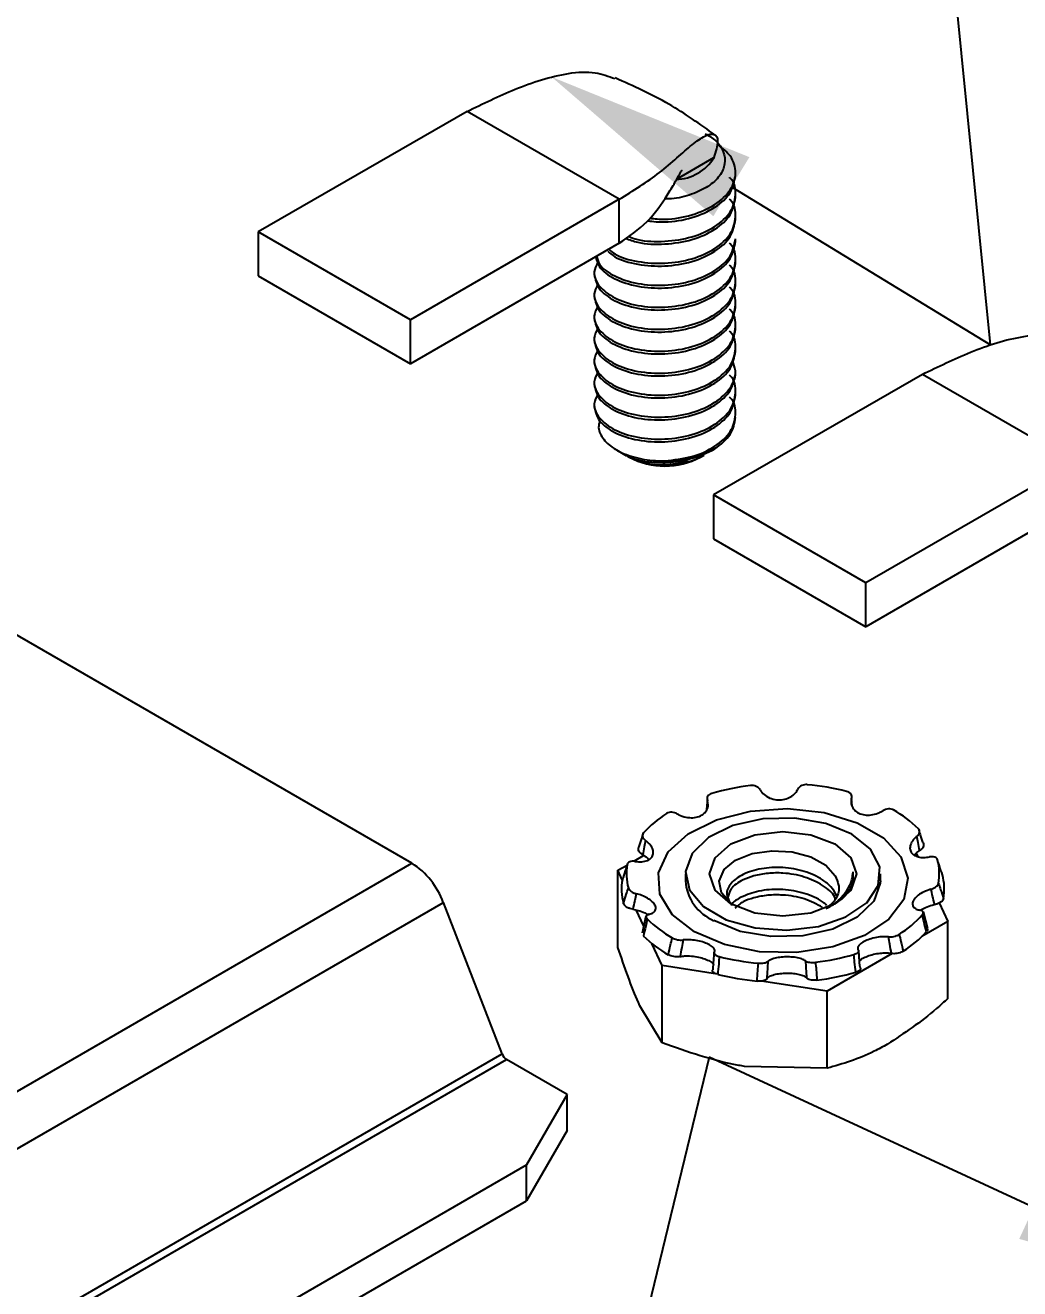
# Model space of a CAD drawing. Extents: x -3.3 to 8.6, y -6.9 to 0.
# Drawn here: x 3.313 to 4.392, y -2.993 to -1.623 of the extents above; entities that cross this region are included whole.
import ezdxf
from ezdxf import colors
from ezdxf.entities.mleader import LeaderData, LeaderLine
from ezdxf.math import Vec2, Vec3

# ---------------------------------------------------------------- set-up
doc = ezdxf.new("R2010")
doc.units = 0
doc.header["$LTSCALE"] = 0.5
doc.header["$MEASUREMENT"] = 0
for name, color, linetype in [('FAB DWG', 221, 'CONTINUOUS'), ('Hardware', 242, 'CONTINUOUS'), ('Mounting', 4, 'CONTINUOUS')]:
    doc.layers.add(name, color=color, linetype=linetype)
doc.styles.add('LSAD_Standard', font='arial.ttf')

msp = doc.modelspace()

# ---------------------------------------------------------------- linework, layer by layer
at = {"layer": 'Hardware', "linetype": 'Continuous', "lineweight": 25, "transparency": 16777216}
for p, q in [((3.792, -1.7168), (3.5655, -1.8475)), ((3.9571, -1.8121), (3.792, -1.7168)), ((4.0198, -1.7898), (4.0599, -1.7667)), ((4.0832, -1.7865), (4.0832, -1.7835)), ((4.0832, -1.8103), (4.0832, -1.8073)), ((3.9571, -1.8121), (3.7306, -1.9428)), ((3.9571, -1.8597), (3.9571, -1.8121)), ((4.0832, -1.8342), (4.0832, -1.8312)), ((3.7306, -1.9428), (3.5655, -1.8475)), ((3.5655, -1.8475), (3.5655, -1.8952)), ((3.9571, -1.8597), (3.7306, -1.9905)), ((4.0832, -1.858), (4.0832, -1.855)), ((4.0832, -1.8818), (4.0832, -1.8788)), ((3.5655, -1.8952), (3.7306, -1.9905)), ((3.93, -1.8907), (3.93, -1.8937)), ((4.0832, -1.9056), (4.0832, -1.9027)), ((3.93, -1.9146), (3.93, -1.9176)), ((4.0832, -1.9295), (4.0832, -1.9265)), ((3.7306, -1.9905), (3.7306, -1.9428)), ((3.93, -1.9384), (3.93, -1.9414)), ((4.0832, -1.9533), (4.0832, -1.9503)), ((3.93, -1.9622), (3.93, -1.9652)), ((3.93, -1.9861), (3.93, -1.989)), ((4.0832, -1.9771), (4.0832, -1.9741)), ((4.0832, -2.001), (4.0832, -1.998)), ((3.93, -2.0099), (3.93, -2.0129)), ((4.2859, -2.0019), (4.0594, -2.1327)), ((4.451, -2.0972), (4.2859, -2.0019)), ((4.0832, -2.0248), (4.0832, -2.0218)), ((3.93, -2.0337), (3.93, -2.0367)), ((3.9541, -2.0838), (3.9651, -2.0901)), ((3.966, -2.0906), (3.9679, -2.0918)), ((4.0453, -2.0918), (4.0492, -2.0895)), ((4.451, -2.0972), (4.2245, -2.228)), ((4.2245, -2.228), (4.0594, -2.1327)), ((4.0594, -2.1327), (4.0594, -2.1803)), ((4.451, -2.1449), (4.2245, -2.2756)), ((4.0594, -2.1803), (4.2245, -2.2756)), ((4.2245, -2.2756), (4.2245, -2.228)), ((3.9556, -2.5397), (3.9656, -2.534)), ((3.9737, -2.5293), (3.9836, -2.5236)), ((4.2793, -2.5212), (4.2811, -2.525)), ((3.9604, -2.55), (3.9556, -2.5397)), ((3.9556, -2.6234), (3.9556, -2.5397)), ((4.0289, -2.5436), (4.0289, -2.5511)), ((4.2404, -2.5511), (4.2404, -2.5436)), ((4.3043, -2.5751), (4.3136, -2.5951)), ((3.9837, -2.6002), (3.9755, -2.5827)), ((3.986, -2.5893), (3.982, -2.6078)), ((4.2918, -2.6029), (4.2873, -2.5848)), ((4.3136, -2.5951), (4.2853, -2.6115)), ((4.3136, -2.6787), (4.3136, -2.5951)), ((4.0036, -2.6431), (3.9923, -2.6189)), ((4.2533, -2.63), (4.1826, -2.6708)), ((4.0638, -2.6524), (4.0036, -2.6431)), ((4.0036, -2.7267), (4.0036, -2.6431)), ((4.1826, -2.6708), (4.1113, -2.6598)), ((4.1826, -2.7544), (4.1826, -2.6708)), ((4.0036, -2.7267), (3.9796, -2.6867)), ((4.1826, -2.7544), (4.0931, -2.7523))]:
    msp.add_line(p, q, dxfattribs=at)
at = {"layer": 'Hardware', "linetype": 'Continuous', "lineweight": 25, "transparency": 16777216, "flags": 128}
for points in [[(4.0387, -2.6064), (4.0147, -2.5877), (4.0013, -2.5656), (3.9998, -2.5423), (4.0103, -2.5197), (4.0318, -2.5), (4.0625, -2.4848), (4.0995, -2.4754), (4.1397, -2.4728), (4.1794, -2.4771), (4.2152, -2.4881), (4.2438, -2.5046), (4.2627, -2.5252), (4.2702, -2.5481), (4.2657, -2.5713), (4.2495, -2.5927), (4.2231, -2.6104), (4.1889, -2.6228), (4.1498, -2.6289), (4.1094, -2.628), (4.0712, -2.6203), (4.0387, -2.6064)], [(4.2094, -2.5004), (4.1811, -2.4888), (4.1477, -2.483), (4.1129, -2.4839), (4.0805, -2.4912), (4.0539, -2.5042), (4.0361, -2.5214), (4.029, -2.5411), (4.0333, -2.561), (4.0486, -2.5791), (4.0732, -2.5933), (4.1044, -2.6021), (4.139, -2.6046), (4.1731, -2.6005), (4.203, -2.5902), (4.2255, -2.5749), (4.2381, -2.5561), (4.2396, -2.5361), (4.2296, -2.5168), (4.2094, -2.5004)], [(4.0782, -2.5762), (4.061, -2.5612), (4.0549, -2.5436), (4.061, -2.526), (4.0782, -2.5111), (4.1041, -2.5011), (4.1346, -2.4976), (4.1651, -2.5011), (4.191, -2.5111), (4.2083, -2.526), (4.2144, -2.5436), (4.2083, -2.5612), (4.191, -2.5762), (4.1651, -2.5861), (4.1346, -2.5896), (4.1041, -2.5861), (4.0782, -2.5762)], [(4.0846, -2.5791), (4.0786, -2.576), (4.068, -2.5642), (4.0654, -2.5515), (4.0708, -2.539), (4.0832, -2.5288), (4.1014, -2.5215), (4.1227, -2.5184), (4.1448, -2.5196), (4.165, -2.5251), (4.1811, -2.534), (4.1914, -2.5456), (4.1936, -2.5507), (4.1936, -2.5507)], [(4.2404, -2.5511), (4.2403, -2.5536), (4.2331, -2.5733), (4.2153, -2.5905), (4.1888, -2.6035), (4.1563, -2.6108), (4.1215, -2.6116), (4.0882, -2.6059), (4.0598, -2.5942)]]:
    msp.add_lwpolyline(points, dxfattribs=at)
at = {"layer": 'Hardware', "linetype": 'Continuous', "lineweight": 25, "transparency": 16777216}
for centre, radius, start, end in [((4.0175, -1.7408), 0.0497, 271.345, 328.6496), ((4.0066, -2.0194), 0.082, 241.8772, 298.1281), ((4.0088, -1.9853), 0.1105, 268.8556, 298.0406), ((4.1306, -2.7069), 0.261, 96.8583, 106.2488), ((4.1371, -2.7155), 0.2697, 75.7028, 84.8897), ((4.0717, -2.5788), 0.1189, 122.09, 137.9683), ((4.1907, -2.5873), 0.1298, 45.5578, 60.5312), ((4.0221, -2.5436), 0.0572, 169.6477, 195.5467), ((4.2471, -2.5436), 0.0572, 349.6483, 15.5461), ((4.1777, -2.5451), 0.0333, 300.0489, 6.3165), ((4.2507, -2.56), 0.059, 350.0029, 15.1919), ((4.0186, -2.56), 0.059, 170.0029, 195.1919), ((4.0796, -2.5474), 0.0509, 184.1687, 247.1517), ((4.1975, -2.5084), 0.1189, 302.0901, 317.968), ((4.0785, -2.4999), 0.1298, 225.5586, 240.5311), ((4.0767, -2.5148), 0.134, 225.7661, 240.3227), ((4.1996, -2.5237), 0.1227, 302.3104, 317.7478), ((4.1321, -2.3718), 0.2697, 255.7025, 264.8901), ((4.1387, -2.3803), 0.261, 276.8584, 286.2489), ((4.1321, -2.3827), 0.2783, 255.8298, 264.7629), ((4.1388, -2.3915), 0.2693, 276.9889, 286.1188)]:
    msp.add_arc(centre, radius, start, end, dxfattribs=at)
for points, knots in [([(3.792, -1.7168), (3.809, -1.7085), (3.8429, -1.6919), (3.8919, -1.6755), (3.9296, -1.6729), (3.9455, -1.6786), (3.9524, -1.6812)], [0, 0, 0, 0, 0.348827, 0.695772, 0.866, 1, 1, 1, 1]), ([(4.0612, -1.7424), (4.0448, -1.7307), (4.0108, -1.7064), (3.9725, -1.6893), (3.9527, -1.6805)], [0, 0, 0, 0, 0.481953, 1, 1, 1, 1]), ([(3.9571, -1.8121), (3.9723, -1.8028), (4.0025, -1.7842), (4.0315, -1.7556), (4.0506, -1.7423), (4.0608, -1.7401), (4.0656, -1.7476), (4.0618, -1.7602), (4.0599, -1.7667)], [0, 0, 0, 0, 0.2519603, 0.5025616, 0.6255188, 0.7466546, 0.8704166, 1, 1, 1, 1]), ([(3.99, -1.8326), (3.9955, -1.8332), (4.0107, -1.8347), (4.0367, -1.8297), (4.0621, -1.8186), (4.0792, -1.8023), (4.085, -1.7836), (4.0803, -1.7658), (4.0694, -1.7569), (4.0646, -1.753)], [0, 0, 0, 0, 0.089508, 0.247362, 0.405217, 0.56307, 0.720926, 0.878779, 1, 1, 1, 1]), ([(4.0505, -1.7409), (4.0545, -1.7433), (4.0635, -1.7488), (4.071, -1.7605), (4.0726, -1.7738), (4.0669, -1.787), (4.0542, -1.7986), (4.0359, -1.8071), (4.0189, -1.8116), (4.0086, -1.8116), (4.0061, -1.8116)], [0, 0, 0, 0, 0.104851, 0.2413, 0.378828, 0.518338, 0.660863, 0.803521, 0.951017, 1, 1, 1, 1]), ([(3.9571, -1.8597), (3.9678, -1.8524), (3.9893, -1.8375), (4.0066, -1.8118), (4.0177, -1.794), (4.0228, -1.7841), (4.0251, -1.7805), (4.025, -1.7808), (4.025, -1.7809)], [0, 0, 0, 0, 0.304882, 0.614982, 0.768681, 0.916335, 0.987617, 1, 1, 1, 1]), ([(3.9668, -1.8522), (3.9702, -1.8535), (3.9816, -1.8577), (4.0068, -1.8584), (4.0366, -1.8538), (4.0621, -1.8424), (4.0794, -1.8261), (4.0845, -1.8076), (4.0827, -1.794), (4.0768, -1.7885), (4.0766, -1.7882)], [0, 0, 0, 0, 0.065593, 0.220144, 0.374695, 0.529247, 0.683797, 0.838349, 0.992899, 1, 1, 1, 1]), ([(3.9878, -1.8355), (3.994, -1.8361), (4.01, -1.8377), (4.0368, -1.8327), (4.062, -1.8216), (4.0797, -1.8053), (4.082, -1.7928), (4.0832, -1.7865)], [0, 0, 0, 0, 0.13817, 0.353628, 0.569085, 0.784541, 1, 1, 1, 1]), ([(3.9458, -1.8662), (3.9479, -1.868), (3.9551, -1.8743), (3.9769, -1.8804), (4.0065, -1.8825), (4.0367, -1.8775), (4.0621, -1.8662), (4.0794, -1.85), (4.0845, -1.8314), (4.0827, -1.8178), (4.0768, -1.8123), (4.0766, -1.812)], [0, 0, 0, 0, 0.053593, 0.187911, 0.322231, 0.456551, 0.590871, 0.725189, 0.85951, 0.993829, 1, 1, 1, 1]), ([(3.9641, -1.8543), (3.9683, -1.8559), (3.9806, -1.8605), (4.0068, -1.8615), (4.0367, -1.8567), (4.062, -1.8454), (4.0797, -1.8292), (4.082, -1.8166), (4.0832, -1.8103)], [0, 0, 0, 0, 0.0962993, 0.2770394, 0.4577795, 0.6385198, 0.8192585, 1, 1, 1, 1]), ([(3.9448, -1.8684), (3.9472, -1.8705), (3.9546, -1.877), (3.9769, -1.8834), (4.0065, -1.8855), (4.0367, -1.8805), (4.062, -1.8692), (4.0797, -1.853), (4.082, -1.8404), (4.0832, -1.8342)], [0, 0, 0, 0, 0.071524, 0.226269, 0.381015, 0.535761, 0.690508, 0.845253, 1, 1, 1, 1]), ([(3.934, -1.8803), (3.9322, -1.8838), (3.9278, -1.8923), (3.9343, -1.9067), (3.951, -1.9198), (3.9766, -1.9282), (4.0066, -1.9301), (4.0367, -1.9252), (4.0621, -1.9139), (4.0794, -1.8976), (4.0845, -1.8791), (4.0827, -1.8654), (4.0768, -1.8599), (4.0766, -1.8597)], [0, 0, 0, 0, 0.069509, 0.172372, 0.275235, 0.378096, 0.480959, 0.583822, 0.686685, 0.789547, 0.89241, 0.995272, 1, 1, 1, 1]), ([(3.9314, -1.8736), (3.9324, -1.8776), (3.9346, -1.8869), (3.9513, -1.899), (3.9765, -1.9073), (4.0066, -1.9093), (4.0367, -1.9044), (4.062, -1.893), (4.0797, -1.8768), (4.082, -1.8643), (4.0832, -1.858)], [0, 0, 0, 0, 0.0980188, 0.2268735, 0.3557271, 0.4845816, 0.6134362, 0.7422909, 0.8711445, 1, 1, 1, 1]), ([(3.9327, -1.8739), (3.9334, -1.8767), (3.9355, -1.8849), (3.9514, -1.896), (3.9764, -1.9044), (4.0066, -1.9063), (4.0367, -1.9014), (4.062, -1.8901), (4.0797, -1.8738), (4.082, -1.8613), (4.0832, -1.855)], [0, 0, 0, 0, 0.072909, 0.205351, 0.337792, 0.470233, 0.602675, 0.735117, 0.867557, 1, 1, 1, 1]), ([(3.934, -1.9041), (3.9322, -1.9076), (3.9278, -1.9162), (3.9343, -1.9305), (3.951, -1.9437), (3.9766, -1.952), (4.0066, -1.954), (4.0367, -1.949), (4.0621, -1.9377), (4.0794, -1.9214), (4.0845, -1.9029), (4.0827, -1.8893), (4.0768, -1.8838), (4.0766, -1.8835)], [0, 0, 0, 0, 0.069509, 0.172372, 0.275235, 0.378097, 0.48096, 0.583823, 0.686686, 0.789548, 0.892412, 0.995274, 1, 1, 1, 1]), ([(3.93, -1.8937), (3.9312, -1.899), (3.9335, -1.9096), (3.9512, -1.9228), (3.9765, -1.9312), (4.0066, -1.9331), (4.0367, -1.9282), (4.062, -1.9169), (4.0797, -1.9007), (4.082, -1.8881), (4.0832, -1.8818)], [0, 0, 0, 0, 0.125, 0.25, 0.374999, 0.5, 0.625, 0.75, 0.874999, 1, 1, 1, 1]), ([(3.934, -1.928), (3.9322, -1.9314), (3.9278, -1.94), (3.9343, -1.9543), (3.951, -1.9675), (3.9766, -1.9758), (4.0066, -1.9778), (4.0367, -1.9729), (4.0621, -1.9616), (4.0794, -1.9453), (4.0845, -1.9267), (4.0827, -1.9131), (4.0768, -1.9076), (4.0766, -1.9074)], [0, 0, 0, 0, 0.069509, 0.172372, 0.275234, 0.378096, 0.480959, 0.583822, 0.686685, 0.789547, 0.89241, 0.995272, 1, 1, 1, 1]), ([(3.93, -1.9176), (3.9312, -1.9228), (3.9335, -1.9334), (3.9512, -1.9466), (3.9765, -1.955), (4.0066, -1.957), (4.0367, -1.952), (4.062, -1.9407), (4.0797, -1.9245), (4.082, -1.9119), (4.0832, -1.9056)], [0, 0, 0, 0, 0.125, 0.25, 0.374999, 0.5, 0.625, 0.75, 0.874999, 1, 1, 1, 1]), ([(3.934, -1.9518), (3.9322, -1.9553), (3.9278, -1.9638), (3.9343, -1.9781), (3.951, -1.9913), (3.9766, -1.9997), (4.0066, -2.0016), (4.0367, -1.9967), (4.0621, -1.9854), (4.0794, -1.9691), (4.0845, -1.9506), (4.0827, -1.9369), (4.0768, -1.9314), (4.0766, -1.9312)], [0, 0, 0, 0, 0.069509, 0.172372, 0.275235, 0.378097, 0.48096, 0.583823, 0.686686, 0.789548, 0.892412, 0.995274, 1, 1, 1, 1]), ([(3.93, -1.9414), (3.9312, -1.9467), (3.9335, -1.9572), (3.9512, -1.9705), (3.9765, -1.9788), (4.0066, -1.9808), (4.0367, -1.9758), (4.062, -1.9645), (4.0797, -1.9483), (4.082, -1.9357), (4.0832, -1.9295)], [0, 0, 0, 0, 0.1250001, 0.2500003, 0.3749994, 0.4999995, 0.6249996, 0.7499998, 0.874999, 1, 1, 1, 1]), ([(3.934, -1.9756), (3.9322, -1.9791), (3.9278, -1.9877), (3.9343, -2.002), (3.951, -2.0151), (3.9766, -2.0235), (4.0066, -2.0255), (4.0367, -2.0205), (4.0621, -2.0092), (4.0794, -1.9929), (4.0845, -1.9744), (4.0827, -1.9608), (4.0768, -1.9553), (4.0766, -1.955)], [0, 0, 0, 0, 0.069509, 0.172372, 0.275235, 0.378096, 0.480959, 0.583822, 0.686685, 0.789547, 0.89241, 0.995272, 1, 1, 1, 1]), ([(3.93, -1.9652), (3.9312, -1.9705), (3.9335, -1.9811), (3.9512, -1.9943), (3.9765, -2.0026), (4.0066, -2.0046), (4.0367, -1.9997), (4.062, -1.9883), (4.0797, -1.9721), (4.082, -1.9596), (4.0832, -1.9533)], [0, 0, 0, 0, 0.125, 0.25, 0.374999, 0.5, 0.625, 0.75, 0.874999, 1, 1, 1, 1]), ([(4.2859, -2.0019), (4.3029, -1.9936), (4.3368, -1.977), (4.3858, -1.9607), (4.4236, -1.958), (4.4394, -1.9638), (4.4464, -1.9663)], [0, 0, 0, 0, 0.348827, 0.695772, 0.866, 1, 1, 1, 1]), ([(3.93, -1.989), (3.9312, -1.9943), (3.9335, -2.0049), (3.9512, -2.0181), (3.9765, -2.0265), (4.0066, -2.0284), (4.0367, -2.0235), (4.062, -2.0122), (4.0797, -1.996), (4.082, -1.9834), (4.0832, -1.9771)], [0, 0, 0, 0, 0.125, 0.25, 0.374999, 0.5, 0.625, 0.75, 0.874999, 1, 1, 1, 1]), ([(3.934, -1.9995), (3.9322, -2.0029), (3.9278, -2.0115), (3.9343, -2.0258), (3.951, -2.039), (3.9766, -2.0473), (4.0066, -2.0493), (4.0367, -2.0443), (4.0623, -2.033), (4.0789, -2.0169), (4.0853, -2.0006), (4.0813, -1.991), (4.0799, -1.9875)], [0, 0, 0, 0, 0.073116, 0.181316, 0.289516, 0.397716, 0.505916, 0.614116, 0.722316, 0.830516, 0.938717, 1, 1, 1, 1]), ([(3.934, -2.0233), (3.9322, -2.0267), (3.9278, -2.0353), (3.9343, -2.0496), (3.951, -2.0628), (3.9766, -2.0712), (4.0066, -2.0731), (4.0367, -2.0682), (4.0621, -2.0569), (4.0794, -2.0406), (4.0845, -2.022), (4.0827, -2.0084), (4.0768, -2.0029), (4.0766, -2.0027)], [0, 0, 0, 0, 0.069509, 0.172372, 0.275235, 0.378097, 0.48096, 0.583822, 0.686685, 0.789547, 0.892411, 0.995273, 1, 1, 1, 1]), ([(3.93, -2.0129), (3.9312, -2.0182), (3.9335, -2.0287), (3.9512, -2.042), (3.9765, -2.0503), (4.0066, -2.0523), (4.0367, -2.0473), (4.062, -2.036), (4.0797, -2.0198), (4.082, -2.0072), (4.0832, -2.001)], [0, 0, 0, 0, 0.1250001, 0.2500003, 0.3749994, 0.4999995, 0.6249996, 0.7499999, 0.874999, 1, 1, 1, 1]), ([(3.93, -2.0367), (3.9312, -2.042), (3.9335, -2.0526), (3.9512, -2.0658), (3.9765, -2.0741), (4.0066, -2.0761), (4.0367, -2.0712), (4.062, -2.0598), (4.0797, -2.0436), (4.082, -2.0311), (4.0832, -2.0248)], [0, 0, 0, 0, 0.125, 0.25, 0.374999, 0.5, 0.625, 0.75, 0.874999, 1, 1, 1, 1]), ([(4.0066, -2.0958), (4.0166, -2.0946), (4.0367, -2.0923), (4.0621, -2.0806), (4.0794, -2.0644), (4.0845, -2.0459), (4.0827, -2.0322), (4.0768, -2.0267), (4.0766, -2.0265)], [0, 0, 0, 0, 0.198178, 0.396357, 0.594534, 0.792714, 0.990891, 1, 1, 1, 1]), ([(3.9361, -2.0523), (3.9354, -2.0547), (3.9336, -2.0615), (3.9394, -2.0727), (3.9524, -2.084), (3.9723, -2.0922), (3.9915, -2.0956), (4.0033, -2.0957), (4.0066, -2.0958)], [0, 0, 0, 0, 0.110871, 0.307649, 0.508894, 0.709972, 0.917336, 1, 1, 1, 1]), ([(4.0608, -2.0828), (4.0672, -2.0778), (4.08, -2.0677), (4.0821, -2.055), (4.0832, -2.0486)], [0, 0, 0, 0, 0.499996, 1, 1, 1, 1]), ([(4.0608, -2.0828), (4.0541, -2.0861), (4.0405, -2.0928), (4.016, -2.0979), (3.9925, -2.0982), (3.9745, -2.0951), (3.9679, -2.091), (3.9654, -2.0895)], [0, 0, 0, 0, 0.215865, 0.440833, 0.666089, 0.875166, 1, 1, 1, 1]), ([(3.966, -2.0905), (3.9705, -2.0927), (3.9796, -2.0974), (3.9915, -2.0991), (3.9975, -2.0999)], [0, 0, 0, 0, 0.488187, 1, 1, 1, 1]), ([(3.9975, -2.0999), (4.004, -2.1), (4.0169, -2.1003), (4.0353, -2.0964), (4.0447, -2.0915), (4.049, -2.0893)], [0, 0, 0, 0, 0.3476505, 0.69936, 1, 1, 1, 1]), ([(3.9975, -2.0999), (4.0005, -2.0999), (4.011, -2.0998), (4.0244, -2.098), (4.0322, -2.0941), (4.034, -2.0932)], [0, 0, 0, 0, 0.239456, 0.831537, 1, 1, 1, 1]), ([(4.1099, -2.4523), (4.1094, -2.4516), (4.1084, -2.4501), (4.1058, -2.4486), (4.1027, -2.4476), (4.1005, -2.4477), (4.0994, -2.4478)], [0, 0, 0, 0, 0.2449638, 0.4898906, 0.7351861, 1, 1, 1, 1]), ([(4.1099, -2.4523), (4.1102, -2.4528), (4.1115, -2.4552), (4.1153, -2.4589), (4.1219, -2.4623), (4.1293, -2.4636), (4.1367, -2.4629), (4.1432, -2.4603), (4.1482, -2.4564), (4.1501, -2.4532), (4.1509, -2.4517)], [0, 0, 0, 0, 0.03955, 0.188587, 0.33474, 0.474979, 0.610292, 0.744596, 0.882143, 1, 1, 1, 1]), ([(4.1611, -2.4468), (4.1601, -2.4468), (4.158, -2.4468), (4.155, -2.4478), (4.1524, -2.4494), (4.1514, -2.4509), (4.1509, -2.4517)], [0, 0, 0, 0, 0.2457793, 0.4915775, 0.7372949, 1, 1, 1, 1]), ([(4.0201, -2.4784), (4.0207, -2.4788), (4.0235, -2.4804), (4.0292, -2.4823), (4.037, -2.483), (4.0439, -2.4816), (4.0492, -2.4785), (4.0526, -2.4741), (4.0539, -2.469), (4.053, -2.4656), (4.0527, -2.464)], [0, 0, 0, 0, 0.0395814, 0.1886221, 0.3347787, 0.4750124, 0.6103216, 0.7446279, 0.8821765, 1, 1, 1, 1]), ([(4.0527, -2.464), (4.0525, -2.4662), (4.0522, -2.4697), (4.0519, -2.4733), (4.0517, -2.4747)], [0, 0, 0, 0, 0.607786, 1, 1, 1, 1]), ([(4.0575, -2.4563), (4.0566, -2.4567), (4.0548, -2.4574), (4.0531, -2.4592), (4.0521, -2.4615), (4.0525, -2.4632), (4.0527, -2.464)], [0, 0, 0, 0, 0.245783, 0.491578, 0.737311, 1, 1, 1, 1]), ([(4.2091, -2.4617), (4.2092, -2.4609), (4.2095, -2.4593), (4.2085, -2.457), (4.2066, -2.4551), (4.2047, -2.4545), (4.2037, -2.4541)], [0, 0, 0, 0, 0.2449603, 0.4898813, 0.7351963, 1, 1, 1, 1]), ([(4.2091, -2.4617), (4.209, -2.4622), (4.2084, -2.4647), (4.2087, -2.4692), (4.2117, -2.4744), (4.2168, -2.478), (4.2233, -2.4799), (4.2304, -2.4799), (4.2373, -2.4782), (4.2412, -2.4761), (4.243, -2.4751)], [0, 0, 0, 0, 0.039268, 0.188315, 0.334479, 0.47473, 0.610043, 0.744346, 0.881886, 1, 1, 1, 1]), ([(4.2097, -2.4701), (4.2097, -2.4694), (4.2094, -2.4666), (4.2092, -2.4638), (4.2091, -2.4617)], [0, 0, 0, 0, 0.236812, 1, 1, 1, 1]), ([(4.0201, -2.4784), (4.0192, -2.478), (4.0173, -2.4771), (4.0141, -2.4766), (4.011, -2.4768), (4.0094, -2.4776), (4.0085, -2.478)], [0, 0, 0, 0, 0.24494, 0.489877, 0.735185, 1, 1, 1, 1]), ([(4.2546, -2.4743), (4.2538, -2.4739), (4.2521, -2.4732), (4.2491, -2.473), (4.2458, -2.4736), (4.2439, -2.4746), (4.243, -2.4751)], [0, 0, 0, 0, 0.245799, 0.491572, 0.737313, 1, 1, 1, 1]), ([(3.9789, -2.5138), (3.9798, -2.511), (3.9813, -2.506), (3.9828, -2.5012), (3.9834, -2.4992)], [0, 0, 0, 0, 0.573562, 1, 1, 1, 1]), ([(3.9834, -2.4992), (3.983, -2.4997), (3.9822, -2.5009), (3.9823, -2.5031), (3.9834, -2.5054), (3.9849, -2.5067), (3.9857, -2.5073)], [0, 0, 0, 0, 0.245788, 0.491574, 0.737318, 1, 1, 1, 1]), ([(4.2799, -2.5029), (4.2794, -2.5033), (4.2771, -2.5052), (4.2739, -2.5092), (4.2721, -2.5146), (4.2729, -2.5194), (4.2761, -2.5231), (4.2811, -2.5253), (4.2872, -2.5261), (4.2916, -2.5255), (4.2936, -2.5252)], [0, 0, 0, 0, 0.039576, 0.188616, 0.334769, 0.475005, 0.610313, 0.74462, 0.882169, 1, 1, 1, 1]), ([(4.2799, -2.5029), (4.2806, -2.5022), (4.282, -2.5009), (4.283, -2.4987), (4.283, -2.4965), (4.2821, -2.4953), (4.2816, -2.4946)], [0, 0, 0, 0, 0.244957, 0.489892, 0.735195, 1, 1, 1, 1]), ([(4.283, -2.5183), (4.2824, -2.5154), (4.2813, -2.5102), (4.2803, -2.5051), (4.2799, -2.5029)], [0, 0, 0, 0, 0.556194, 1, 1, 1, 1]), ([(4.2816, -2.4946), (4.2822, -2.4967), (4.2836, -2.5014), (4.2851, -2.5063), (4.286, -2.5092)], [0, 0, 0, 0, 0.42644, 1, 1, 1, 1]), ([(3.974, -2.53), (3.9747, -2.5301), (3.9779, -2.5306), (3.9834, -2.5305), (3.9893, -2.5286), (3.9931, -2.5252), (3.9944, -2.5208), (3.9934, -2.5159), (3.9904, -2.5112), (3.9872, -2.5085), (3.9857, -2.5073)], [0, 0, 0, 0, 0.039485, 0.188524, 0.33468, 0.474922, 0.610231, 0.744535, 0.882082, 1, 1, 1, 1]), ([(3.9825, -2.5228), (3.9816, -2.5222), (3.9799, -2.5211), (3.9783, -2.519), (3.9777, -2.5168), (3.978, -2.515), (3.9786, -2.5141), (3.9789, -2.5138)], [0, 0, 0, 0, 0.217764, 0.435549, 0.653346, 0.871176, 1, 1, 1, 1]), ([(3.9857, -2.5073), (3.9852, -2.5096), (3.9842, -2.5147), (3.9831, -2.5199), (3.9825, -2.5228)], [0, 0, 0, 0, 0.443804, 1, 1, 1, 1]), ([(4.2772, -2.5232), (4.2783, -2.522), (4.28, -2.5202), (4.2823, -2.5187), (4.283, -2.5183)], [0, 0, 0, 0, 0.682556, 1, 1, 1, 1]), ([(4.286, -2.5092), (4.2864, -2.5097), (4.2873, -2.5109), (4.2874, -2.513), (4.2864, -2.5153), (4.2848, -2.517), (4.2835, -2.5179), (4.283, -2.5183)], [0, 0, 0, 0, 0.217807, 0.4356, 0.653432, 0.87125, 1, 1, 1, 1]), ([(3.9658, -2.5333), (3.9651, -2.5357), (3.9632, -2.5412), (3.9615, -2.5467), (3.9604, -2.5498)], [0, 0, 0, 0, 0.426437, 1, 1, 1, 1]), ([(3.974, -2.53), (3.973, -2.53), (3.971, -2.5298), (3.9685, -2.5304), (3.9665, -2.5315), (3.9661, -2.5327), (3.9658, -2.5333)], [0, 0, 0, 0, 0.244962, 0.489887, 0.735178, 1, 1, 1, 1]), ([(3.9825, -2.5228), (3.9842, -2.5238), (3.9869, -2.5254), (3.9886, -2.5275), (3.9892, -2.5282)], [0, 0, 0, 0, 0.646723, 1, 1, 1, 1]), ([(4.3022, -2.5283), (4.302, -2.5277), (4.3015, -2.5265), (4.2995, -2.5254), (4.2968, -2.5248), (4.2947, -2.5251), (4.2936, -2.5252)], [0, 0, 0, 0, 0.245768, 0.491563, 0.737289, 1, 1, 1, 1]), ([(4.3077, -2.5445), (4.3066, -2.5414), (4.3048, -2.5361), (4.303, -2.5306), (4.3022, -2.5283)], [0, 0, 0, 0, 0.573563, 1, 1, 1, 1]), ([(4.193, -2.5672), (4.1912, -2.5639), (4.1876, -2.5577), (4.1761, -2.5483), (4.1585, -2.5401), (4.1346, -2.5359), (4.1108, -2.5372), (4.0905, -2.5435), (4.0772, -2.5536), (4.0721, -2.5649), (4.0757, -2.5717), (4.0772, -2.5746)], [0, 0, 0, 0, 0.084574, 0.161715, 0.286409, 0.411103, 0.535797, 0.660489, 0.785183, 0.909876, 1, 1, 1, 1]), ([(4.1915, -2.5712), (4.1913, -2.5704), (4.1897, -2.5647), (4.1782, -2.5555), (4.1586, -2.5461), (4.1371, -2.5423), (4.1182, -2.5426), (4.1034, -2.5453), (4.0889, -2.5507), (4.0775, -2.5587), (4.0757, -2.5659), (4.075, -2.5689)], [0, 0, 0, 0, 0.022373, 0.167044, 0.311715, 0.456387, 0.555978, 0.657253, 0.746753, 0.891425, 1, 1, 1, 1]), ([(4.1813, -2.5812), (4.1834, -2.5801), (4.1917, -2.576), (4.2023, -2.5652), (4.2096, -2.5524), (4.2105, -2.5441), (4.2107, -2.5414)], [0, 0, 0, 0, 0.1098305, 0.4479698, 0.817061, 1, 1, 1, 1]), ([(3.9616, -2.5755), (3.9626, -2.5723), (3.9644, -2.5667), (3.9662, -2.5613), (3.967, -2.559)], [0, 0, 0, 0, 0.573563, 1, 1, 1, 1]), ([(3.967, -2.559), (3.9673, -2.5596), (3.9678, -2.5608), (3.9698, -2.5626), (3.9724, -2.5641), (3.9745, -2.5648), (3.9756, -2.5651)], [0, 0, 0, 0, 0.245798, 0.491571, 0.737299, 1, 1, 1, 1]), ([(4.1821, -2.5777), (4.1807, -2.5764), (4.1745, -2.5709), (4.1583, -2.564), (4.1347, -2.5597), (4.1106, -2.561), (4.0912, -2.5674), (4.08, -2.5739), (4.0785, -2.5779), (4.0785, -2.5779)], [0, 0, 0, 0, 0.058237, 0.246516, 0.434795, 0.623073, 0.81135, 0.999628, 1, 1, 1, 1]), ([(4.1936, -2.5507), (4.1944, -2.5535), (4.1964, -2.5601), (4.1935, -2.5706), (4.1865, -2.5768), (4.1833, -2.5798)], [0, 0, 0, 0, 0.277241, 0.66216, 1, 1, 1, 1]), ([(4.2952, -2.5602), (4.2945, -2.5604), (4.2913, -2.5614), (4.2858, -2.5637), (4.2799, -2.5676), (4.2762, -2.5719), (4.2748, -2.5759), (4.2758, -2.5793), (4.2788, -2.5818), (4.2821, -2.5826), (4.2835, -2.583)], [0, 0, 0, 0, 0.039482, 0.188528, 0.334684, 0.474921, 0.61023, 0.744539, 0.882082, 1, 1, 1, 1]), ([(4.2952, -2.5602), (4.2962, -2.5599), (4.2982, -2.5593), (4.3008, -2.5577), (4.3027, -2.5558), (4.3032, -2.5546), (4.3034, -2.5539)], [0, 0, 0, 0, 0.244943, 0.489888, 0.735179, 1, 1, 1, 1]), ([(4.2991, -2.5769), (4.2984, -2.5738), (4.2971, -2.5682), (4.2958, -2.5627), (4.2952, -2.5602)], [0, 0, 0, 0, 0.556194, 1, 1, 1, 1]), ([(4.3034, -2.5539), (4.3042, -2.5562), (4.306, -2.5615), (4.3078, -2.5671), (4.3088, -2.5702)], [0, 0, 0, 0, 0.426437, 1, 1, 1, 1]), ([(3.9718, -2.5819), (3.9707, -2.5817), (3.9687, -2.5813), (3.9658, -2.58), (3.9635, -2.5784), (3.9621, -2.5768), (3.9617, -2.5758), (3.9616, -2.5755)], [0, 0, 0, 0, 0.2177831, 0.435556, 0.6533618, 0.8711946, 1, 1, 1, 1]), ([(3.9756, -2.5651), (3.9751, -2.5675), (3.9737, -2.5731), (3.9725, -2.5787), (3.9718, -2.5819)], [0, 0, 0, 0, 0.443804, 1, 1, 1, 1]), ([(3.9893, -2.5874), (3.9898, -2.5873), (3.9922, -2.5867), (3.9954, -2.5849), (3.9972, -2.5816), (3.9963, -2.5777), (3.9932, -2.5737), (3.9881, -2.5699), (3.982, -2.5669), (3.9777, -2.5656), (3.9756, -2.5651)], [0, 0, 0, 0, 0.039576, 0.18862, 0.334766, 0.475004, 0.610314, 0.74462, 0.88217, 1, 1, 1, 1]), ([(4.1776, -2.5799), (4.1713, -2.5765), (4.1588, -2.5697), (4.137, -2.5662), (4.1181, -2.5664), (4.1035, -2.5691), (4.0904, -2.5737), (4.0852, -2.5784), (4.0824, -2.5808)], [0, 0, 0, 0, 0.2123862, 0.424773, 0.5709773, 0.7196553, 0.8510458, 1, 1, 1, 1]), ([(4.1943, -2.5739), (4.1929, -2.575), (4.1912, -2.5763), (4.1888, -2.5773), (4.1884, -2.5775)], [0, 0, 0, 0, 0.810963, 1, 1, 1, 1]), ([(4.3088, -2.5702), (4.3086, -2.5708), (4.3082, -2.5721), (4.3064, -2.5739), (4.3039, -2.5755), (4.3013, -2.5765), (4.2997, -2.5768), (4.2991, -2.5769)], [0, 0, 0, 0, 0.217813, 0.435624, 0.653431, 0.871248, 1, 1, 1, 1]), ([(3.9718, -2.5819), (3.9737, -2.5823), (3.9782, -2.5831), (3.9844, -2.5854), (3.9877, -2.5876), (3.9889, -2.5884)], [0, 0, 0, 0, 0.319742, 0.73436, 1, 1, 1, 1]), ([(3.9893, -2.5874), (3.9886, -2.5876), (3.9873, -2.5881), (3.9863, -2.5893), (3.9862, -2.5909), (3.9871, -2.592), (3.9876, -2.5926)], [0, 0, 0, 0, 0.24494, 0.489889, 0.735181, 1, 1, 1, 1]), ([(4.2835, -2.5829), (4.2853, -2.5819), (4.2893, -2.5796), (4.2949, -2.5777), (4.2982, -2.5771), (4.2991, -2.5769)], [0, 0, 0, 0, 0.4031984, 0.8448524, 1, 1, 1, 1]), ([(4.2859, -2.5881), (4.2863, -2.5875), (4.287, -2.5864), (4.2869, -2.5849), (4.2858, -2.5836), (4.2843, -2.5832), (4.2835, -2.583)], [0, 0, 0, 0, 0.245788, 0.491573, 0.737297, 1, 1, 1, 1]), ([(4.2904, -2.6062), (4.2895, -2.6027), (4.2879, -2.5968), (4.2865, -2.5907), (4.2859, -2.5881)], [0, 0, 0, 0, 0.573562, 1, 1, 1, 1]), ([(3.9876, -2.5926), (3.987, -2.5952), (3.9856, -2.6013), (3.9841, -2.6074), (3.9833, -2.6108)], [0, 0, 0, 0, 0.426436, 1, 1, 1, 1]), ([(4.2911, -2.6031), (4.2912, -2.6033), (4.2916, -2.6039), (4.2913, -2.605), (4.2906, -2.6059), (4.2904, -2.6062)], [0, 0, 0, 0, 0.2182464, 0.7095071, 1, 1, 1, 1]), ([(4.0104, -2.6312), (4.0112, -2.6277), (4.0125, -2.6215), (4.014, -2.6155), (4.0147, -2.6129)], [0, 0, 0, 0, 0.573562, 1, 1, 1, 1]), ([(4.0147, -2.6129), (4.0155, -2.6133), (4.0171, -2.6141), (4.0202, -2.615), (4.0234, -2.6154), (4.0253, -2.6153), (4.0263, -2.6152)], [0, 0, 0, 0, 0.245792, 0.49159, 0.737298, 1, 1, 1, 1]), ([(4.0263, -2.6152), (4.0258, -2.6179), (4.0247, -2.6239), (4.0238, -2.63), (4.0233, -2.6333)], [0, 0, 0, 0, 0.443805, 1, 1, 1, 1]), ([(4.0601, -2.6286), (4.0603, -2.6284), (4.0609, -2.6273), (4.0605, -2.625), (4.0576, -2.6219), (4.0524, -2.6191), (4.046, -2.6168), (4.0388, -2.6154), (4.0319, -2.6148), (4.0281, -2.6151), (4.0263, -2.6152)], [0, 0, 0, 0, 0.039268, 0.188312, 0.334479, 0.47473, 0.610043, 0.74435, 0.881885, 1, 1, 1, 1]), ([(4.2492, -2.6119), (4.2486, -2.6118), (4.2457, -2.6116), (4.24, -2.6118), (4.2323, -2.6132), (4.2254, -2.6155), (4.22, -2.6182), (4.2166, -2.6212), (4.2154, -2.624), (4.2162, -2.6255), (4.2166, -2.6263)], [0, 0, 0, 0, 0.039583, 0.188623, 0.334776, 0.475014, 0.610318, 0.744629, 0.882174, 1, 1, 1, 1]), ([(4.2492, -2.6119), (4.2501, -2.6119), (4.252, -2.612), (4.2551, -2.6115), (4.2582, -2.6106), (4.2599, -2.6097), (4.2607, -2.6092)], [0, 0, 0, 0, 0.244945, 0.489886, 0.73518, 1, 1, 1, 1]), ([(4.2523, -2.6299), (4.2518, -2.6265), (4.2508, -2.6205), (4.2497, -2.6145), (4.2492, -2.6119)], [0, 0, 0, 0, 0.556193, 1, 1, 1, 1]), ([(4.2607, -2.6092), (4.2614, -2.6118), (4.2629, -2.6178), (4.2643, -2.6239), (4.2651, -2.6274)], [0, 0, 0, 0, 0.426438, 1, 1, 1, 1]), ([(3.9796, -2.6867), (3.979, -2.6855), (3.9709, -2.6679), (3.963, -2.6448), (3.9556, -2.6234)], [0, 0, 0, 0, 0.070191, 1, 1, 1, 1]), ([(4.059, -2.6475), (4.0592, -2.644), (4.0597, -2.6377), (4.06, -2.6314), (4.0601, -2.6286)], [0, 0, 0, 0, 0.556194, 1, 1, 1, 1]), ([(4.0601, -2.6286), (4.06, -2.629), (4.0598, -2.6298), (4.0608, -2.631), (4.0626, -2.6322), (4.0646, -2.6328), (4.0655, -2.6331)], [0, 0, 0, 0, 0.244959, 0.489878, 0.735194, 1, 1, 1, 1]), ([(4.2117, -2.6309), (4.2126, -2.6306), (4.2144, -2.63), (4.2162, -2.6288), (4.2171, -2.6275), (4.2168, -2.6267), (4.2166, -2.6263)], [0, 0, 0, 0, 0.245786, 0.491565, 0.737291, 1, 1, 1, 1]), ([(4.2166, -2.6263), (4.2168, -2.6291), (4.2171, -2.6354), (4.2177, -2.6416), (4.2179, -2.6451)], [0, 0, 0, 0, 0.443806, 1, 1, 1, 1]), ([(4.2174, -2.6385), (4.2178, -2.638), (4.2189, -2.6365), (4.2232, -2.634), (4.2293, -2.6316), (4.2365, -2.6299), (4.2437, -2.6291), (4.249, -2.6293), (4.2516, -2.6297), (4.2523, -2.6299)], [0, 0, 0, 0, 0.089043, 0.261446, 0.427783, 0.592873, 0.761934, 0.937761, 1, 1, 1, 1]), ([(4.2651, -2.6274), (4.2644, -2.6278), (4.2628, -2.6287), (4.2598, -2.6296), (4.2567, -2.6301), (4.2541, -2.6302), (4.2528, -2.6299), (4.2523, -2.6299)], [0, 0, 0, 0, 0.2178056, 0.4356055, 0.6534333, 0.8712412, 1, 1, 1, 1]), ([(4.0233, -2.6333), (4.0224, -2.6335), (4.0208, -2.6337), (4.0178, -2.6336), (4.0146, -2.633), (4.0121, -2.6321), (4.0109, -2.6315), (4.0104, -2.6312)], [0, 0, 0, 0, 0.21778, 0.435548, 0.653346, 0.87118, 1, 1, 1, 1]), ([(4.0233, -2.6333), (4.0248, -2.633), (4.0283, -2.6324), (4.0353, -2.6325), (4.043, -2.6336), (4.0501, -2.6357), (4.0556, -2.6382), (4.0587, -2.6403), (4.0593, -2.6415), (4.0594, -2.6417)], [0, 0, 0, 0, 0.135588, 0.311233, 0.483469, 0.648741, 0.808199, 0.966485, 1, 1, 1, 1]), ([(4.0655, -2.6331), (4.0654, -2.6359), (4.065, -2.6423), (4.0643, -2.6488), (4.0639, -2.6525)], [0, 0, 0, 0, 0.426438, 1, 1, 1, 1]), ([(4.1067, -2.6598), (4.1069, -2.6561), (4.1072, -2.6496), (4.1079, -2.6431), (4.1081, -2.6404)], [0, 0, 0, 0, 0.573563, 1, 1, 1, 1]), ([(4.1081, -2.6404), (4.1092, -2.6404), (4.1113, -2.6406), (4.1143, -2.6402), (4.1169, -2.6396), (4.1178, -2.6389), (4.1183, -2.6386)], [0, 0, 0, 0, 0.245784, 0.491567, 0.73731, 1, 1, 1, 1]), ([(4.1183, -2.6386), (4.1181, -2.6414), (4.1177, -2.6477), (4.1174, -2.654), (4.1173, -2.6575)], [0, 0, 0, 0, 0.443806, 1, 1, 1, 1]), ([(4.1594, -2.638), (4.1591, -2.6378), (4.1577, -2.6368), (4.154, -2.6352), (4.1474, -2.6339), (4.1399, -2.6335), (4.1326, -2.6338), (4.1261, -2.6349), (4.1211, -2.6366), (4.1192, -2.638), (4.1183, -2.6386)], [0, 0, 0, 0, 0.039554, 0.18859, 0.334742, 0.474981, 0.61029, 0.744598, 0.882144, 1, 1, 1, 1]), ([(4.1594, -2.638), (4.1599, -2.6383), (4.1609, -2.6389), (4.1634, -2.6395), (4.1665, -2.6397), (4.1687, -2.6395), (4.1699, -2.6395)], [0, 0, 0, 0, 0.244955, 0.489891, 0.735194, 1, 1, 1, 1]), ([(4.1606, -2.6568), (4.1604, -2.6533), (4.1601, -2.647), (4.1596, -2.6408), (4.1594, -2.638)], [0, 0, 0, 0, 0.556195, 1, 1, 1, 1]), ([(4.1699, -2.6395), (4.1702, -2.6422), (4.1709, -2.6486), (4.1713, -2.6551), (4.1716, -2.6588)], [0, 0, 0, 0, 0.426438, 1, 1, 1, 1]), ([(4.2136, -2.6502), (4.2132, -2.6465), (4.2124, -2.6401), (4.2119, -2.6337), (4.2117, -2.6309)], [0, 0, 0, 0, 0.573564, 1, 1, 1, 1]), ([(4.0639, -2.6525), (4.063, -2.6522), (4.0612, -2.6516), (4.0592, -2.6505), (4.0582, -2.6493), (4.0582, -2.6482), (4.0588, -2.6477), (4.059, -2.6475)], [0, 0, 0, 0, 0.217822, 0.435608, 0.653447, 0.871272, 1, 1, 1, 1]), ([(4.1173, -2.6575), (4.117, -2.6578), (4.1164, -2.6585), (4.1143, -2.6593), (4.1116, -2.6598), (4.1089, -2.6599), (4.1073, -2.6598), (4.1067, -2.6598)], [0, 0, 0, 0, 0.217774, 0.435563, 0.653364, 0.871185, 1, 1, 1, 1]), ([(4.1173, -2.6575), (4.1178, -2.6568), (4.119, -2.6552), (4.1233, -2.6532), (4.1297, -2.6517), (4.137, -2.6511), (4.1444, -2.6512), (4.1511, -2.6521), (4.1566, -2.6537), (4.1595, -2.6554), (4.1604, -2.6565), (4.1606, -2.6568)], [0, 0, 0, 0, 0.09993, 0.229421, 0.35641, 0.478255, 0.595819, 0.712512, 0.832019, 0.95631, 1, 1, 1, 1]), ([(4.1716, -2.6588), (4.1705, -2.6589), (4.1685, -2.6591), (4.1654, -2.6588), (4.1628, -2.6583), (4.1613, -2.6576), (4.1608, -2.657), (4.1606, -2.6568)], [0, 0, 0, 0, 0.217815, 0.435612, 0.653428, 0.871265, 1, 1, 1, 1]), ([(4.2179, -2.6451), (4.2183, -2.6454), (4.219, -2.6461), (4.2187, -2.6473), (4.2174, -2.6486), (4.2156, -2.6496), (4.2141, -2.65), (4.2136, -2.6502)], [0, 0, 0, 0, 0.21777, 0.4355457, 0.653352, 0.8711736, 1, 1, 1, 1]), ([(4.3136, -2.6787), (4.3095, -2.6824), (4.2882, -2.7017), (4.266, -2.7164), (4.2481, -2.7283)], [0, 0, 0, 0, 0.192484, 1, 1, 1, 1]), ([(4.0931, -2.7523), (4.091, -2.7519), (4.0607, -2.7471), (4.0311, -2.7365), (4.0036, -2.7267)], [0, 0, 0, 0, 0.070191, 1, 1, 1, 1]), ([(4.2481, -2.7283), (4.2433, -2.7309), (4.2211, -2.7432), (4.1995, -2.7495), (4.1826, -2.7544)], [0, 0, 0, 0, 0.217337, 1, 1, 1, 1])]:
    msp.add_open_spline(points, degree=3, knots=knots, dxfattribs=at)
at = {"layer": 'Mounting', "linetype": 'Continuous', "lineweight": 25, "transparency": 16777216}
for p, q in [((3.7322, -2.532), (2.9387, -2.0739)), ((2.318, -3.3484), (3.7322, -2.532)), ((2.3522, -3.3909), (3.7664, -2.5745)), ((3.8301, -2.7387), (3.7664, -2.5745)), ((3.3077, -3.0403), (3.8301, -2.7387)), ((3.3155, -3.0447), (3.835, -2.7448)), ((3.9006, -2.7827), (3.835, -2.7448)), ((3.9006, -2.7827), (3.8564, -2.8592)), ((3.9006, -2.8217), (3.9006, -2.7827)), ((3.9006, -2.8217), (3.8564, -2.8982)), ((3.4253, -3.1081), (3.8564, -2.8592)), ((3.8564, -2.8982), (3.8564, -2.8592)), ((3.4451, -3.1357), (3.8564, -2.8982))]:
    msp.add_line(p, q, dxfattribs=at)
for centre, radius, start, end in [((3.686, -2.6041), 0.0856, 20.2271, 57.362), ((3.8416, -2.7345), 0.0123, 200.2271, 237.362)]:
    msp.add_arc(centre, radius, start, end, dxfattribs=at)

# ---------------------------------------------------------------- leaders
at = {"layer": 'FAB DWG', "ltscale": 0.5, "transparency": 16777216}
ml = msp.add_multileader_mtext('Standard', dxfattribs=at)
ml.set_content('8-32 SPADE SCREW\\P(HW83212-00)', color=256, style='LSAD_Standard')
ml.set_leader_properties()
ml.build(insert=Vec2(0, 0))
ml.multileader.update_dxf_attribs({"text_left_attachment_type": 2, "dogleg_length": 0.36, "arrow_head_size": 0.2284})
ctx = ml.context
ctx.base_point, ctx.char_height, ctx.arrow_head_size, ctx.landing_gap_size, ctx.plane_origin = Vec3(1.1519, -0.9076), 0.197711, 0.2284, 0.1096, Vec3(1.5218, 16.6695)
ctx.left_attachment, ctx.text_align_type = 2, 2
notes = []
notes.append((ctx, [(1, (1, 1, 0), (4.2374, -0.7394), (-1, 0), 0.2098, [(1, [(3.8838, -1.6794), (4.3597, -1.9699)], 0, [])])]))
ctx.mtext.insert, ctx.mtext.width, ctx.mtext.defined_height, ctx.mtext.alignment, ctx.mtext.flow_direction = Vec3(3.918, -0.6115), 4.716156, 0.7905, 3, 5
ml = msp.add_multileader_mtext('Standard', dxfattribs=at)
ml.set_content('8-32 KEPS NUT\\P(HW08320-00)', color=256, style='LSAD_Standard')
ml.set_leader_properties()
ml.build(insert=Vec2(0, 0))
ml.multileader.update_dxf_attribs({"text_left_attachment_type": 2, "dogleg_length": 0.36, "arrow_head_size": 0.2284})
ctx = ml.context
ctx.base_point, ctx.char_height, ctx.arrow_head_size, ctx.landing_gap_size, ctx.plane_origin = Vec3(3.7774, -4.7508), 0.197711, 0.2284, 0.1096, Vec3(8.3368, 10.9848)
ctx.left_attachment = 2
notes.append((ctx, [(0, (1, 1, 0), (3.5675, -4.7508), (1, 0), 0.2098, [(0, [(4.614, -3.0013), (4.0546, -2.7423)], 0, [])])]))
ctx.mtext.insert, ctx.mtext.width, ctx.mtext.defined_height, ctx.mtext.flow_direction = Vec3(3.887, -4.4547), 4.716156, 0.7905, 5
for ctx, leaders in notes:
    for number, flags, end, landing, length, lines in leaders:
        leader = LeaderData()
        leader.index, (leader.has_last_leader_line, leader.has_dogleg_vector, leader.attachment_direction) = number, flags
        leader.last_leader_point, leader.dogleg_vector, leader.dogleg_length = Vec3(end), Vec3(landing), length
        for number, points, colour, breaks in lines:
            line = LeaderLine()
            line.index, line.vertices, line.color, line.breaks = number, Vec3.list(points), colors.encode_raw_color(colour), breaks
            leader.lines.append(line)
        ctx.leaders.append(leader)

doc.saveas('drawing.dxf')
